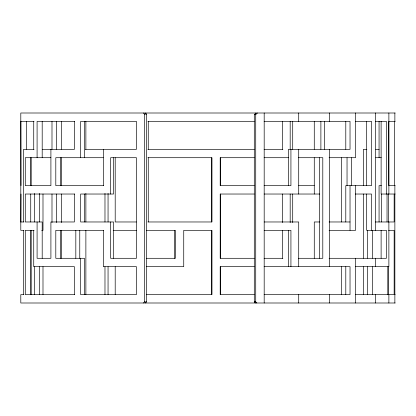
<?xml version="1.0" encoding="UTF-8"?>
<svg xmlns="http://www.w3.org/2000/svg" width="416" height="416" viewBox="0 0 416 416"><rect width="100%" height="100%" fill="white"/><g stroke="black" fill="none" stroke-linecap="round" stroke-linejoin="round"><path stroke-width="0.62" d="M143.494 302.999L144.555 301.881L144.555 114.119L143.489 113.001M145.387 302.999L146.448 301.881L146.448 114.119L145.387 113.001M255.382 302.999L254.296 301.881L254.296 114.655L255.939 113.001M254.296 114.655L255.72 114.655L257.416 113.001M395.2 113.001L20.8 113.001L20.8 230.355L23.936 230.355M144.555 114.119L146.448 114.119M20.831 121.384L34.086 121.384M74.693 121.384L37.092 121.384L37.092 157.706M147.904 121.384L254.254 121.384M264.103 121.384L350.028 121.384L350.028 149.323L288.454 149.323L288.454 185.645M355.274 121.384L371.535 121.384L371.535 185.645L345.79 185.645L345.79 221.972M375.357 121.384L386.438 121.384L386.438 194.028M395.2 121.384L388.752 121.384L388.788 185.645L395.2 185.645M34.086 149.323L23.587 149.323L23.587 221.972M42.468 149.323L74.454 149.323L74.422 121.384M85.223 149.323L136.448 149.323L136.448 121.384L80.652 121.384L80.652 157.706M147.904 149.323L254.254 149.323M264.103 149.323L282.87 149.323M366.865 149.323L363.433 149.323L363.433 185.645M375.783 149.323L379.09 149.323M50.882 157.706L25.277 157.706L25.277 185.645L50.908 185.645L50.908 149.323M103.251 157.706L55.801 157.706L55.801 185.645L103.584 185.645M147.904 157.706L211.89 157.706L211.89 221.972L147.904 221.972M254.254 157.706L220.199 157.706L220.199 185.645L254.254 185.645M264.103 157.706L288.751 157.706M298.49 157.706L322.795 157.706L322.795 258.294L298.49 258.294M329.082 157.706L355.566 157.706L355.566 113.001M375.783 157.706L381.238 157.706M21.008 185.645L20.878 121.384M264.103 185.645L290.93 185.645L290.93 149.323M298.683 185.645L314.272 185.645M381.404 185.645L379.064 185.645L379.064 221.972M21.008 194.028L20.878 221.972M74.693 194.028L25.277 194.028L25.277 221.972L42.193 221.972L42.193 258.294M254.254 194.028L220.199 194.028L220.199 258.294L254.254 258.294M264.103 194.028L319.748 194.028M355.274 194.028L371.535 194.028L371.535 230.355M394.623 194.028L395.2 194.028M20.831 221.972L23.936 221.972M136.38 221.972L115.201 221.972L115.201 157.758M264.186 221.972L298.714 221.972L298.714 266.677M319.748 221.972L314.272 221.972L314.272 258.294M329.082 221.972L350.028 221.972M375.357 221.972L394.15 221.972L394.15 194.028L381.113 194.028L381.113 121.384M34.086 230.355L25.277 230.355L25.277 294.616L74.693 294.616M41.72 230.355L42.994 230.355L42.994 194.028M103.584 230.355L55.801 230.355L55.801 258.294L84.453 258.294L84.453 294.616M113.199 230.355L136.38 230.355M146.432 230.355L175.412 230.355L175.412 258.294L146.432 258.294M264.186 230.355L290.93 230.355L290.93 266.677M329.082 230.355L355.566 230.355L355.566 185.645M388.591 230.355L394.15 230.355L394.15 294.616L355.274 294.616M264.103 258.294L282.87 258.294M329.082 258.294L386.438 258.294L386.438 230.355L366.652 230.355L366.652 194.028M146.432 266.677L183.737 266.677L183.737 230.355L211.89 230.355L211.89 294.616L146.432 294.616M254.254 266.677L220.199 266.677L220.199 294.616L254.254 294.616M264.103 266.677L350.028 266.677L350.028 294.616L264.103 294.616M355.274 266.677L388.877 266.677L388.877 221.972M23.936 294.616L20.8 294.616L20.8 302.999L395.2 302.999M394.623 294.616L395.2 294.616M144.555 301.881L146.448 301.881M254.296 301.881L255.72 301.881L256.807 302.999M394.867 113.001L394.867 121.384M394.867 185.645L394.867 302.999M394.347 121.384L394.347 185.645M388.877 113.001L388.877 194.028M388.877 294.616L388.877 302.999M388.591 194.028L388.591 221.972M388.591 266.703L388.591 294.616M387.8 266.703L387.8 294.616M387.031 194.028L387.031 221.972M381.685 194.028L381.685 221.972M381.113 230.355L381.113 258.294M379.064 121.384L379.064 157.706M375.596 113.001L375.596 230.355M375.596 258.294L375.596 266.677M375.596 294.616L375.596 302.999M372.492 230.355L372.492 258.263M372.492 266.703L372.492 294.616M367.578 230.355L367.578 258.263M367.578 266.703L367.578 294.616M366.652 121.384L366.652 185.645M363.433 194.028L363.433 258.274M363.433 266.713L363.433 294.616M355.566 258.294L355.566 302.999M351.317 157.758L351.317 185.645M350.028 185.645L350.028 230.355M347.038 157.758L347.038 185.645M345.79 121.384L345.79 149.323M345.79 266.677L345.79 294.616M341.546 157.706L341.546 221.972M341.546 266.677L341.546 294.616M329.592 113.001L329.592 121.384M329.592 149.323L329.592 266.677M329.592 294.616L329.592 302.999M324.36 121.384L324.36 149.323M320.887 121.384L320.887 149.323M319.368 157.706L319.368 258.294M314.272 121.384L314.272 149.297M314.272 157.737L314.272 194.028M298.714 113.001L298.714 121.384M298.714 149.323L298.714 194.028M298.714 294.616L298.714 302.999M292.708 121.384L292.708 149.276M292.708 194.028L292.708 222.591M290.181 121.384L290.181 149.276M290.181 194.028L290.181 222.591M288.454 230.355L288.454 266.677M282.573 121.384L282.573 149.323M282.573 194.028L282.573 222.591M282.573 230.381L282.573 258.294M264.186 113.001L264.186 302.999M255.72 114.655L255.72 301.881M220.574 157.706L220.574 185.645M220.574 194.028L220.574 258.294M220.574 266.677L220.574 294.616M211.775 157.706L211.775 221.972M211.775 230.355L211.775 294.616M174.408 230.355L174.408 258.294M148.268 121.384L148.268 149.323M148.268 157.706L148.268 221.972M115.201 266.677L115.201 294.616M113.547 157.706L113.547 194.028L80.652 194.028L80.652 221.972L113.547 221.972L113.547 258.294M110.64 194.028L110.64 157.706L136.448 157.706L136.448 258.294L110.64 258.294L110.64 221.972M108.056 193.409L108.056 221.972M108.056 266.724L108.056 294.616M104.978 193.409L104.978 221.972M104.978 266.724L104.978 294.616M103.324 149.323L103.324 185.645M103.324 230.355L103.324 266.677L136.448 266.677L136.448 294.616L80.652 294.616L80.652 258.294M85.878 121.384L85.878 149.323M85.878 193.43L85.878 221.972M85.878 230.355L85.878 294.616M84.453 121.384L84.453 157.706M84.453 194.028L84.453 221.972M79.768 230.37L79.768 258.274M75.821 230.37L75.821 258.274M74.422 194.028L74.422 221.972L50.908 221.972L50.908 258.294L37.092 258.294L37.092 221.972M74.422 294.616L74.422 266.677L33.732 266.677L33.732 230.355M61.48 121.384L61.48 149.297M61.48 157.737L61.48 185.645M61.48 194.028L61.48 222.57M61.48 230.355L61.48 258.242M60.346 157.706L60.346 185.645M60.346 230.355L60.346 258.294M56.654 121.384L56.654 149.323M56.654 194.028L56.654 222.591M51.995 121.384L51.995 149.323M51.995 194.028L51.995 222.591M42.994 266.677L42.994 294.616M42.193 121.384L42.193 157.706M39.645 193.43L39.645 221.972M39.645 266.724L39.645 294.616M34.466 193.43L34.466 221.972M34.466 266.724L34.466 294.616M33.732 121.384L33.732 149.323M31.164 157.706L31.164 185.598M31.164 230.355L31.164 294.616M30.732 157.706L30.732 185.645M30.732 194.028L30.732 221.972M30.732 230.355L30.732 294.616M26.463 121.384L26.463 149.297M23.587 230.355L23.587 294.616"/></g></svg>
